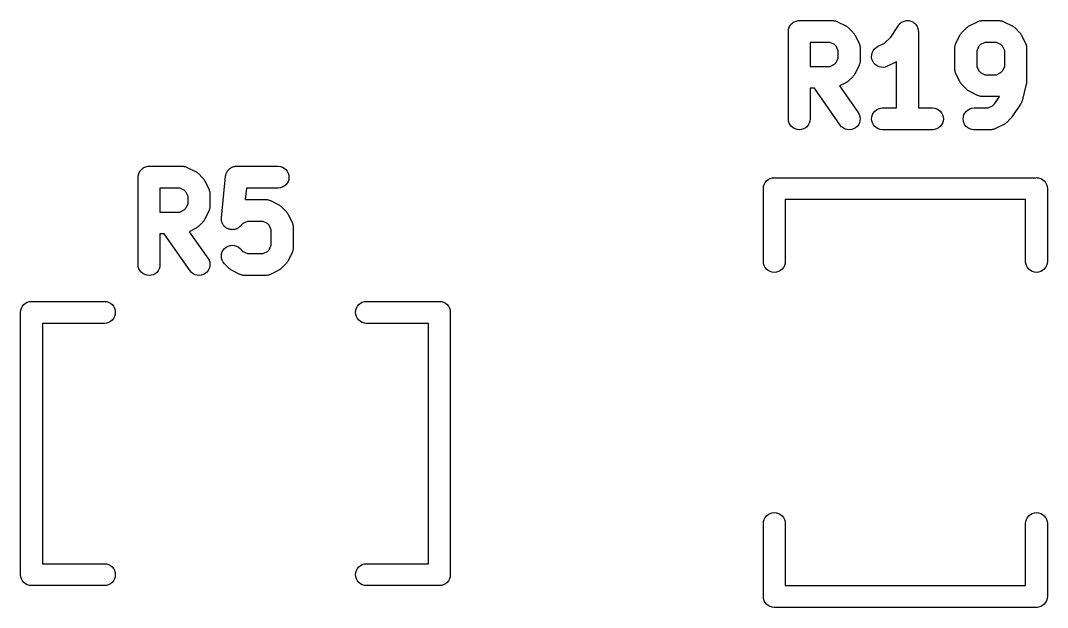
# Model space of a CAD drawing. Extents: x 2.95 to 6.9, y -5.52 to -1.96.
# Drawn here: x 5.7155 to 5.9931, y -2.9183 to -2.7597 of the extents above; entities that cross this region are included whole.
import ezdxf

# ---------------------------------------------------------------- set-up
doc = ezdxf.new("R2010")
doc.units = 0
doc.header["$MEASUREMENT"] = 0
doc.layers.add('BLACK', color=7, linetype='CONTINUOUS')

msp = doc.modelspace()

# ---------------------------------------------------------------- linework, layer by layer
at = {"layer": 'BLACK', "linetype": 'CONTINUOUS'}
for p, q in [((5.92315, -2.76204), (5.92324, -2.76178)), ((5.92324, -2.76178), (5.92332, -2.76151)), ((5.92332, -2.7615), (5.92333, -2.76149)), ((5.92332, -2.76151), (5.92332, -2.7615)), ((5.92333, -2.76149), (5.92346, -2.76125)), ((5.92346, -2.76125), (5.92359, -2.761)), ((5.92359, -2.761), (5.9236, -2.761)), ((5.9236, -2.76099), (5.92378, -2.76077)), ((5.9236, -2.761), (5.9236, -2.76099)), ((5.92378, -2.76077), (5.92396, -2.76056)), ((5.92396, -2.76056), (5.92397, -2.76055)), ((5.92397, -2.76055), (5.92419, -2.76037)), ((5.92397, -2.76055), (5.92397, -2.76055)), ((5.92419, -2.76037), (5.92441, -2.7602)), ((5.92441, -2.7602), (5.92442, -2.76019)), ((5.92442, -2.76018), (5.92467, -2.76006)), ((5.92442, -2.76019), (5.92442, -2.76018)), ((5.92467, -2.76006), (5.92492, -2.75992)), ((5.92492, -2.75992), (5.92493, -2.75992)), ((5.92493, -2.75992), (5.9252, -2.75984)), ((5.92493, -2.75992), (5.92493, -2.75992)), ((5.9252, -2.75984), (5.92547, -2.75976)), ((5.92547, -2.75976), (5.92548, -2.75976)), ((5.92548, -2.75976), (5.92549, -2.75975)), ((5.92549, -2.75975), (5.92576, -2.75973)), ((5.92576, -2.75973), (5.92604, -2.7597)), ((5.92604, -2.7597), (5.93504, -2.7597)), ((5.93504, -2.7597), (5.93508, -2.7597)), ((5.93508, -2.7597), (5.93517, -2.75971)), ((5.93517, -2.75971), (5.93525, -2.75971)), ((5.93525, -2.75971), (5.93545, -2.75974)), ((5.93545, -2.75974), (5.93565, -2.75977)), ((5.93565, -2.75977), (5.93574, -2.75979)), ((5.93574, -2.75979), (5.93582, -2.75981)), ((5.93582, -2.75981), (5.93601, -2.75988)), ((5.93601, -2.75988), (5.9362, -2.75994)), ((5.9362, -2.75994), (5.93628, -2.75998)), ((5.93628, -2.75998), (5.93636, -2.76001)), ((5.93636, -2.76001), (5.93861, -2.76114)), ((5.93861, -2.76114), (5.93865, -2.76116)), ((5.93865, -2.76116), (5.93879, -2.76125)), ((5.93879, -2.76125), (5.93893, -2.76133)), ((5.93893, -2.76133), (5.93903, -2.7614)), ((5.93903, -2.7614), (5.93913, -2.76147)), ((5.93913, -2.76147), (5.93925, -2.76159)), ((5.93925, -2.76159), (5.93938, -2.76169)), ((5.93938, -2.76169), (5.9405, -2.76282)), ((5.95074, -2.76415), (5.95283, -2.76102)), ((5.95283, -2.76102), (5.95285, -2.76099)), ((5.95285, -2.76098), (5.95303, -2.76077)), ((5.95285, -2.76099), (5.95285, -2.76098)), ((5.95285, -2.76099), (5.95285, -2.76099)), ((5.95285, -2.76099), (5.95285, -2.76099)), ((5.95303, -2.76077), (5.95322, -2.76055)), ((5.95322, -2.76054), (5.95345, -2.76036)), ((5.95322, -2.76055), (5.95322, -2.76054)), ((5.95322, -2.76054), (5.95322, -2.76054)), ((5.95345, -2.76036), (5.95367, -2.76018)), ((5.95367, -2.76018), (5.95394, -2.76004)), ((5.95367, -2.76018), (5.95367, -2.76018)), ((5.95367, -2.76018), (5.95367, -2.76018)), ((5.95394, -2.76004), (5.95418, -2.75992)), ((5.95418, -2.75992), (5.95447, -2.75983)), ((5.95418, -2.75992), (5.95418, -2.75992)), ((5.95418, -2.75992), (5.95418, -2.75992)), ((5.95447, -2.75983), (5.95473, -2.75975)), ((5.95473, -2.75975), (5.95474, -2.75975)), ((5.95474, -2.75975), (5.95502, -2.75973)), ((5.95474, -2.75975), (5.95474, -2.75975)), ((5.95502, -2.75973), (5.95531, -2.7597)), ((5.95531, -2.7597), (5.95531, -2.7597)), ((5.95531, -2.7597), (5.95561, -2.75973)), ((5.95531, -2.7597), (5.95531, -2.7597)), ((5.95561, -2.75973), (5.95588, -2.75976)), ((5.95588, -2.75976), (5.95588, -2.75976)), ((5.95588, -2.75976), (5.95589, -2.75976)), ((5.95589, -2.75976), (5.95618, -2.75985)), ((5.95618, -2.75985), (5.95643, -2.75993)), ((5.95643, -2.75993), (5.95643, -2.75993)), ((5.95643, -2.75993), (5.95644, -2.75993)), ((5.95644, -2.75993), (5.9567, -2.76008)), ((5.9567, -2.76008), (5.95694, -2.76021)), ((5.95694, -2.76021), (5.95694, -2.76021)), ((5.95694, -2.76021), (5.95694, -2.76021)), ((5.95694, -2.76021), (5.95717, -2.7604)), ((5.95717, -2.7604), (5.95738, -2.76057)), ((5.95738, -2.76057), (5.95738, -2.76058)), ((5.95738, -2.76058), (5.95739, -2.76058)), ((5.95739, -2.76058), (5.95757, -2.76081)), ((5.95757, -2.76081), (5.95775, -2.76102)), ((5.95775, -2.76102), (5.95775, -2.76102)), ((5.95775, -2.76102), (5.95775, -2.76102)), ((5.95775, -2.76102), (5.95789, -2.76129)), ((5.95789, -2.76129), (5.95802, -2.76153)), ((5.95802, -2.76153), (5.95802, -2.76153)), ((5.95802, -2.76153), (5.95802, -2.76153)), ((5.95802, -2.76153), (5.9581, -2.76181)), ((5.9581, -2.76181), (5.95818, -2.76208)), ((5.97007, -2.76282), (5.9712, -2.76169)), ((5.9712, -2.76169), (5.97123, -2.76166)), ((5.97123, -2.76166), (5.97136, -2.76156)), ((5.97136, -2.76156), (5.97148, -2.76145)), ((5.97148, -2.76145), (5.97158, -2.76138)), ((5.97158, -2.76138), (5.97168, -2.7613)), ((5.97168, -2.7613), (5.97182, -2.76123)), ((5.97182, -2.76123), (5.97196, -2.76114)), ((5.97196, -2.76114), (5.97421, -2.76001)), ((5.97421, -2.76001), (5.97425, -2.76)), ((5.97425, -2.76), (5.97433, -2.75997)), ((5.97433, -2.75997), (5.97441, -2.75992)), ((5.97441, -2.75992), (5.9746, -2.75987)), ((5.9746, -2.75987), (5.97479, -2.7598)), ((5.97479, -2.7598), (5.97488, -2.75978)), ((5.97488, -2.75978), (5.97496, -2.75976)), ((5.97496, -2.75976), (5.97516, -2.75974)), ((5.97516, -2.75974), (5.97536, -2.75971)), ((5.97536, -2.75971), (5.97545, -2.75971)), ((5.97545, -2.75971), (5.97553, -2.7597)), ((5.97553, -2.7597), (5.98003, -2.7597)), ((5.98003, -2.7597), (5.98007, -2.7597)), ((5.98007, -2.7597), (5.98016, -2.75971)), ((5.98016, -2.75971), (5.98025, -2.75971)), ((5.98025, -2.75971), (5.98045, -2.75974)), ((5.98045, -2.75974), (5.98065, -2.75977)), ((5.98065, -2.75977), (5.98073, -2.75979)), ((5.98073, -2.75979), (5.98082, -2.75981)), ((5.98082, -2.75981), (5.981, -2.75988)), ((5.981, -2.75988), (5.9812, -2.75994)), ((5.9812, -2.75994), (5.98127, -2.75998)), ((5.98127, -2.75998), (5.98135, -2.76001)), ((5.98135, -2.76001), (5.9836, -2.76114)), ((5.9836, -2.76114), (5.98364, -2.76116)), ((5.98364, -2.76116), (5.98378, -2.76125)), ((5.98378, -2.76125), (5.98393, -2.76133)), ((5.98393, -2.76133), (5.98402, -2.7614)), ((5.98402, -2.7614), (5.98412, -2.76147)), ((5.98412, -2.76147), (5.98424, -2.76159)), ((5.98424, -2.76159), (5.98437, -2.76169)), ((5.98437, -2.76169), (5.9855, -2.76282)), ((5.92309, -2.76261), (5.92312, -2.76234)), ((5.92309, -2.76263), (5.92309, -2.76261)), ((5.92309, -2.76265), (5.92309, -2.76263)), ((5.92309, -2.76263), (5.92309, -2.76263)), ((5.92309, -2.76263), (5.92309, -2.76263)), ((5.92309, -2.78628), (5.92309, -2.76265)), ((5.92312, -2.76234), (5.92315, -2.76206)), ((5.92315, -2.76205), (5.92315, -2.76204)), ((5.92315, -2.76206), (5.92315, -2.76205)), ((5.9405, -2.76282), (5.94053, -2.76285)), ((5.94053, -2.76285), (5.94063, -2.76298)), ((5.94063, -2.76298), (5.94075, -2.7631)), ((5.94075, -2.7631), (5.94081, -2.7632)), ((5.94081, -2.7632), (5.94089, -2.7633)), ((5.94089, -2.7633), (5.94097, -2.76344)), ((5.94097, -2.76344), (5.94105, -2.76358)), ((5.94105, -2.76358), (5.94218, -2.76583)), ((5.94904, -2.76585), (5.95074, -2.76415)), ((5.95818, -2.76208), (5.95818, -2.76208)), ((5.95818, -2.76208), (5.95818, -2.76209)), ((5.95818, -2.76209), (5.95821, -2.76237)), ((5.95821, -2.76237), (5.95824, -2.76265)), ((5.95824, -2.76265), (5.95824, -2.78332)), ((5.96839, -2.76583), (5.96952, -2.76358)), ((5.96952, -2.76358), (5.96954, -2.76355)), ((5.96954, -2.76355), (5.96963, -2.76341)), ((5.96963, -2.76341), (5.96971, -2.76326)), ((5.96971, -2.76326), (5.96978, -2.76317)), ((5.96978, -2.76317), (5.96985, -2.76306)), ((5.96985, -2.76306), (5.96997, -2.76294)), ((5.96997, -2.76294), (5.97007, -2.76282)), ((5.9855, -2.76282), (5.98553, -2.76285)), ((5.98553, -2.76285), (5.98563, -2.76298)), ((5.98563, -2.76298), (5.98574, -2.7631)), ((5.98574, -2.7631), (5.98581, -2.7632)), ((5.98581, -2.7632), (5.98588, -2.7633)), ((5.98588, -2.7633), (5.98596, -2.76344)), ((5.98596, -2.76344), (5.98605, -2.76358)), ((5.98605, -2.76358), (5.98717, -2.76583)), ((5.92899, -2.76561), (5.92899, -2.77208)), ((5.93434, -2.76561), (5.92899, -2.76561)), ((5.93554, -2.76621), (5.93434, -2.76561)), ((5.93599, -2.76665), (5.93554, -2.76621)), ((5.93659, -2.76785), (5.93599, -2.76665)), ((5.94218, -2.76583), (5.9422, -2.76587)), ((5.9422, -2.76587), (5.94223, -2.76595)), ((5.94223, -2.76595), (5.94227, -2.76603)), ((5.94227, -2.76603), (5.94233, -2.76622)), ((5.94233, -2.76622), (5.9424, -2.76641)), ((5.9424, -2.76641), (5.94241, -2.7665)), ((5.94241, -2.7665), (5.94244, -2.76658)), ((5.94244, -2.76658), (5.94245, -2.76678)), ((5.94245, -2.76678), (5.94249, -2.76698)), ((5.94249, -2.76698), (5.94248, -2.76707)), ((5.94248, -2.76707), (5.94249, -2.76715)), ((5.94249, -2.76715), (5.94249, -2.77053)), ((5.94598, -2.76793), (5.94631, -2.76747)), ((5.94631, -2.76747), (5.94673, -2.76707)), ((5.94673, -2.76707), (5.94722, -2.76676)), ((5.94722, -2.76676), (5.94904, -2.76585)), ((5.96808, -2.76711), (5.96809, -2.76703)), ((5.96808, -2.76715), (5.96808, -2.76711)), ((5.96808, -2.77278), (5.96808, -2.76715)), ((5.96809, -2.76694), (5.96812, -2.76674)), ((5.96809, -2.76703), (5.96809, -2.76694)), ((5.96812, -2.76674), (5.96815, -2.76654)), ((5.96815, -2.76654), (5.96817, -2.76646)), ((5.96817, -2.76646), (5.96819, -2.76637)), ((5.96819, -2.76637), (5.96826, -2.76618)), ((5.96826, -2.76618), (5.96832, -2.76599)), ((5.96832, -2.76599), (5.96836, -2.76591)), ((5.96836, -2.76591), (5.96839, -2.76583)), ((5.97459, -2.76665), (5.97399, -2.76785)), ((5.97503, -2.76621), (5.97459, -2.76665)), ((5.97623, -2.76561), (5.97503, -2.76621)), ((5.97934, -2.76561), (5.97623, -2.76561)), ((5.98053, -2.76621), (5.97934, -2.76561)), ((5.98098, -2.76665), (5.98053, -2.76621)), ((5.98158, -2.76785), (5.98098, -2.76665)), ((5.98717, -2.76583), (5.98719, -2.76587)), ((5.98719, -2.76587), (5.98722, -2.76595)), ((5.98722, -2.76595), (5.98726, -2.76603)), ((5.98726, -2.76603), (5.98732, -2.76622)), ((5.98732, -2.76622), (5.98739, -2.76641)), ((5.98739, -2.76641), (5.9874, -2.7665)), ((5.9874, -2.7665), (5.98743, -2.76658)), ((5.98743, -2.76658), (5.98745, -2.76678)), ((5.98745, -2.76678), (5.98748, -2.76698)), ((5.98748, -2.76698), (5.98748, -2.76707)), ((5.98748, -2.76707), (5.98749, -2.76715)), ((5.98749, -2.76715), (5.98749, -2.77615)), ((5.93599, -2.77103), (5.93659, -2.76983)), ((5.93659, -2.76983), (5.93659, -2.76785)), ((5.94559, -2.7696), (5.94561, -2.76902)), ((5.94569, -2.77017), (5.94559, -2.7696)), ((5.94561, -2.76902), (5.94574, -2.76846)), ((5.94589, -2.77071), (5.94569, -2.77017)), ((5.94574, -2.76846), (5.94598, -2.76793)), ((5.97399, -2.76785), (5.97399, -2.77208)), ((5.98158, -2.77208), (5.98158, -2.76785)), ((5.92899, -2.77208), (5.93434, -2.77208)), ((5.93434, -2.77208), (5.93554, -2.77148)), ((5.93554, -2.77148), (5.93599, -2.77103)), ((5.94218, -2.77185), (5.94105, -2.7741)), ((5.94221, -2.77177), (5.94218, -2.77185)), ((5.94225, -2.77169), (5.94221, -2.77177)), ((5.94231, -2.7715), (5.94225, -2.77169)), ((5.94239, -2.77131), (5.94231, -2.7715)), ((5.9424, -2.77123), (5.94239, -2.77131)), ((5.94243, -2.77114), (5.9424, -2.77123)), ((5.94245, -2.77094), (5.94243, -2.77114)), ((5.94248, -2.77074), (5.94245, -2.77094)), ((5.94249, -2.77057), (5.94248, -2.77066)), ((5.94248, -2.77066), (5.94248, -2.77074)), ((5.94249, -2.77053), (5.94249, -2.77057)), ((5.94619, -2.7712), (5.94589, -2.77071)), ((5.94658, -2.77162), (5.94619, -2.7712)), ((5.94705, -2.77195), (5.94658, -2.77162)), ((5.94757, -2.7722), (5.94705, -2.77195)), ((5.94814, -2.77233), (5.94757, -2.7722)), ((5.94871, -2.77235), (5.94814, -2.77233)), ((5.94928, -2.77226), (5.94871, -2.77235)), ((5.94982, -2.77206), (5.94928, -2.77226)), ((5.94986, -2.77204), (5.94982, -2.77206)), ((5.95211, -2.77092), (5.94986, -2.77204)), ((5.95225, -2.77083), (5.95211, -2.77092)), ((5.95233, -2.77079), (5.95225, -2.77083)), ((5.95233, -2.78332), (5.95233, -2.77079)), ((5.96809, -2.77286), (5.96808, -2.77278)), ((5.96809, -2.77295), (5.96809, -2.77286)), ((5.96812, -2.77315), (5.96809, -2.77295)), ((5.97399, -2.77208), (5.97459, -2.77328)), ((5.98098, -2.77328), (5.98158, -2.77208)), ((5.9405, -2.77487), (5.93938, -2.77599)), ((5.94061, -2.77474), (5.9405, -2.77487)), ((5.94072, -2.77462), (5.94061, -2.77474)), ((5.94079, -2.77452), (5.94072, -2.77462)), ((5.94087, -2.77442), (5.94079, -2.77452)), ((5.94095, -2.77427), (5.94087, -2.77442)), ((5.94104, -2.77414), (5.94095, -2.77427)), ((5.94105, -2.7741), (5.94104, -2.77414)), ((5.96814, -2.77335), (5.96812, -2.77315)), ((5.96816, -2.77344), (5.96814, -2.77335)), ((5.96818, -2.77352), (5.96816, -2.77344)), ((5.96825, -2.77371), (5.96818, -2.77352)), ((5.9683, -2.7739), (5.96825, -2.77371)), ((5.96835, -2.77398), (5.9683, -2.7739)), ((5.96838, -2.77406), (5.96835, -2.77398)), ((5.96839, -2.7741), (5.96838, -2.77406)), ((5.96952, -2.77635), (5.96839, -2.7741)), ((5.97459, -2.77328), (5.97503, -2.77373)), ((5.97503, -2.77373), (5.97623, -2.77433)), ((5.97623, -2.77433), (5.97934, -2.77433)), ((5.97934, -2.77433), (5.98053, -2.77373)), ((5.98053, -2.77373), (5.98098, -2.77328)), ((5.93013, -2.77798), (5.92899, -2.77798)), ((5.92899, -2.77798), (5.92899, -2.78628)), ((5.93712, -2.78797), (5.93013, -2.77798)), ((5.93861, -2.77654), (5.93692, -2.77739)), ((5.93692, -2.77739), (5.94196, -2.78458)), ((5.93875, -2.77646), (5.93861, -2.77654)), ((5.9389, -2.77638), (5.93875, -2.77646)), ((5.93899, -2.7763), (5.9389, -2.77638)), ((5.9391, -2.77624), (5.93899, -2.7763)), ((5.93922, -2.77612), (5.9391, -2.77624)), ((5.93935, -2.77602), (5.93922, -2.77612)), ((5.93938, -2.77599), (5.93935, -2.77602)), ((5.96961, -2.77649), (5.96952, -2.77635)), ((5.96968, -2.77664), (5.96961, -2.77649)), ((5.96976, -2.77673), (5.96968, -2.77664)), ((5.96983, -2.77684), (5.96976, -2.77673)), ((5.96994, -2.77696), (5.96983, -2.77684)), ((5.97004, -2.77709), (5.96994, -2.77696)), ((5.97007, -2.77712), (5.97004, -2.77709)), ((5.9712, -2.77824), (5.97007, -2.77712)), ((5.97132, -2.77835), (5.9712, -2.77824)), ((5.97144, -2.77846), (5.97132, -2.77835)), ((5.97155, -2.77853), (5.97144, -2.77846)), ((5.97164, -2.77861), (5.97155, -2.77853)), ((5.9874, -2.77687), (5.98627, -2.78137)), ((5.98741, -2.77682), (5.9874, -2.77687)), ((5.98742, -2.77677), (5.98741, -2.77682)), ((5.98745, -2.77653), (5.98742, -2.77677)), ((5.98748, -2.7763), (5.98745, -2.77653)), ((5.98749, -2.77619), (5.98748, -2.77625)), ((5.98748, -2.77625), (5.98748, -2.7763)), ((5.98749, -2.77615), (5.98749, -2.77619)), ((5.97179, -2.77869), (5.97164, -2.77861)), ((5.97193, -2.77878), (5.97179, -2.77869)), ((5.97196, -2.77879), (5.97193, -2.77878)), ((5.97421, -2.77992), (5.97196, -2.77879)), ((5.97429, -2.77995), (5.97421, -2.77992)), ((5.97437, -2.77999), (5.97429, -2.77995)), ((5.97456, -2.78005), (5.97437, -2.77999)), ((5.97475, -2.78013), (5.97456, -2.78005)), ((5.97484, -2.78014), (5.97475, -2.78013)), ((5.97492, -2.78017), (5.97484, -2.78014)), ((5.97512, -2.78019), (5.97492, -2.78017)), ((5.97532, -2.78022), (5.97512, -2.78019)), ((5.97541, -2.78022), (5.97532, -2.78022)), ((5.97549, -2.78023), (5.97541, -2.78022)), ((5.97553, -2.78023), (5.97549, -2.78023)), ((5.98003, -2.78023), (5.97553, -2.78023)), ((5.97886, -2.78215), (5.98015, -2.78022)), ((5.98012, -2.78022), (5.98003, -2.78023)), ((5.98015, -2.78022), (5.98012, -2.78022)), ((5.94646, -2.78418), (5.9469, -2.78382)), ((5.9469, -2.78382), (5.94741, -2.78355)), ((5.94741, -2.78355), (5.94796, -2.78338)), ((5.94796, -2.78338), (5.94854, -2.78332)), ((5.94854, -2.78332), (5.95233, -2.78332)), ((5.95824, -2.78332), (5.96204, -2.78332)), ((5.96204, -2.78332), (5.96208, -2.78332)), ((5.96208, -2.78332), (5.96265, -2.78339)), ((5.96265, -2.78339), (5.9632, -2.78356)), ((5.9632, -2.78356), (5.9637, -2.78384)), ((5.9637, -2.78384), (5.96415, -2.78421)), ((5.9712, -2.78418), (5.97165, -2.78382)), ((5.97165, -2.78382), (5.97216, -2.78355)), ((5.97216, -2.78355), (5.97271, -2.78338)), ((5.97271, -2.78338), (5.97328, -2.78332)), ((5.97328, -2.78332), (5.97709, -2.78332)), ((5.97709, -2.78332), (5.97828, -2.78273)), ((5.97828, -2.78273), (5.97886, -2.78215)), ((5.98587, -2.78229), (5.98362, -2.78566)), ((5.98596, -2.78212), (5.98587, -2.78229)), ((5.98606, -2.78195), (5.98596, -2.78212)), ((5.98609, -2.78186), (5.98606, -2.78195)), ((5.98614, -2.78178), (5.98609, -2.78186)), ((5.98619, -2.78159), (5.98614, -2.78178)), ((5.98626, -2.78141), (5.98619, -2.78159)), ((5.98627, -2.78137), (5.98626, -2.78141)), ((5.92314, -2.78685), (5.92309, -2.78628)), ((5.92331, -2.7874), (5.92314, -2.78685)), ((5.92893, -2.78689), (5.92875, -2.78744)), ((5.92899, -2.78632), (5.92893, -2.78689)), ((5.92899, -2.78628), (5.92899, -2.78632)), ((5.94196, -2.78458), (5.94198, -2.78462)), ((5.94198, -2.78462), (5.94226, -2.78512)), ((5.94226, -2.78512), (5.94243, -2.78567)), ((5.94244, -2.78682), (5.94228, -2.78737)), ((5.94243, -2.78567), (5.94249, -2.78625)), ((5.94249, -2.78625), (5.94244, -2.78682)), ((5.94558, -2.78626), (5.94565, -2.78568)), ((5.94564, -2.78683), (5.94558, -2.78626)), ((5.9458, -2.78738), (5.94564, -2.78683)), ((5.94565, -2.78568), (5.94582, -2.78513)), ((5.94582, -2.78513), (5.94609, -2.78463)), ((5.94609, -2.78463), (5.94646, -2.78418)), ((5.96415, -2.78421), (5.96451, -2.78466)), ((5.96451, -2.78466), (5.96477, -2.78517)), ((5.96493, -2.78687), (5.96476, -2.78742)), ((5.96477, -2.78517), (5.96494, -2.78572)), ((5.96499, -2.7863), (5.96493, -2.78687)), ((5.96494, -2.78572), (5.96499, -2.7863)), ((5.97033, -2.78626), (5.97039, -2.78568)), ((5.97038, -2.78683), (5.97033, -2.78626)), ((5.97055, -2.78738), (5.97038, -2.78683)), ((5.97039, -2.78568), (5.97056, -2.78513)), ((5.97056, -2.78513), (5.97084, -2.78463)), ((5.97084, -2.78463), (5.9712, -2.78418)), ((5.98325, -2.78611), (5.98212, -2.78724)), ((5.98342, -2.78591), (5.98325, -2.78611)), ((5.98359, -2.7857), (5.98342, -2.78591)), ((5.98361, -2.78567), (5.98359, -2.7857)), ((5.98362, -2.78566), (5.98361, -2.78567)), ((5.98361, -2.78567), (5.98361, -2.78567)), ((5.98361, -2.78567), (5.98361, -2.78567)), ((5.92358, -2.78791), (5.92331, -2.7874)), ((5.92395, -2.78836), (5.92358, -2.78791)), ((5.92439, -2.78872), (5.92395, -2.78836)), ((5.9249, -2.789), (5.92439, -2.78872)), ((5.92545, -2.78917), (5.9249, -2.789)), ((5.92602, -2.78923), (5.92545, -2.78917)), ((5.92659, -2.78918), (5.92602, -2.78923)), ((5.92715, -2.78901), (5.92659, -2.78918)), ((5.92766, -2.78875), (5.92715, -2.78901)), ((5.92811, -2.78839), (5.92766, -2.78875)), ((5.92848, -2.78794), (5.92811, -2.78839)), ((5.92875, -2.78744), (5.92848, -2.78794)), ((5.93749, -2.78841), (5.93712, -2.78797)), ((5.93795, -2.78876), (5.93749, -2.78841)), ((5.93846, -2.78903), (5.93795, -2.78876)), ((5.93902, -2.78918), (5.93846, -2.78903)), ((5.93959, -2.78923), (5.93902, -2.78918)), ((5.94016, -2.78916), (5.93959, -2.78923)), ((5.94071, -2.78899), (5.94016, -2.78916)), ((5.94122, -2.78871), (5.94071, -2.78899)), ((5.94166, -2.78834), (5.94122, -2.78871)), ((5.94201, -2.78789), (5.94166, -2.78834)), ((5.94228, -2.78737), (5.94201, -2.78789)), ((5.94607, -2.78789), (5.9458, -2.78738)), ((5.94643, -2.78834), (5.94607, -2.78789)), ((5.94687, -2.78871), (5.94643, -2.78834)), ((5.94737, -2.78899), (5.94687, -2.78871)), ((5.94792, -2.78916), (5.94737, -2.78899)), ((5.9485, -2.78923), (5.94792, -2.78916)), ((5.94854, -2.78923), (5.9485, -2.78923)), ((5.96204, -2.78923), (5.94854, -2.78923)), ((5.96261, -2.78917), (5.96204, -2.78923)), ((5.96316, -2.78901), (5.96261, -2.78917)), ((5.96367, -2.78874), (5.96316, -2.78901)), ((5.96412, -2.78837), (5.96367, -2.78874)), ((5.96448, -2.78793), (5.96412, -2.78837)), ((5.96476, -2.78742), (5.96448, -2.78793)), ((5.97081, -2.78789), (5.97055, -2.78738)), ((5.97117, -2.78834), (5.97081, -2.78789)), ((5.97162, -2.78871), (5.97117, -2.78834)), ((5.97212, -2.78899), (5.97162, -2.78871)), ((5.97267, -2.78916), (5.97212, -2.78899)), ((5.97324, -2.78923), (5.97267, -2.78916)), ((5.97328, -2.78923), (5.97324, -2.78923)), ((5.97778, -2.78923), (5.97328, -2.78923)), ((5.97787, -2.78922), (5.97778, -2.78923)), ((5.97796, -2.78922), (5.97787, -2.78922)), ((5.97816, -2.78919), (5.97796, -2.78922)), ((5.97836, -2.78917), (5.97816, -2.78919)), ((5.97844, -2.78915), (5.97836, -2.78917)), ((5.97853, -2.78913), (5.97844, -2.78915)), ((5.97872, -2.78906), (5.97853, -2.78913)), ((5.97891, -2.78901), (5.97872, -2.78906)), ((5.97899, -2.78897), (5.97891, -2.78901)), ((5.97907, -2.78894), (5.97899, -2.78897)), ((5.9791, -2.78892), (5.97907, -2.78894)), ((5.98135, -2.78779), (5.9791, -2.78892)), ((5.98149, -2.7877), (5.98135, -2.78779)), ((5.98164, -2.78763), (5.98149, -2.7877)), ((5.98174, -2.78755), (5.98164, -2.78763)), ((5.98184, -2.78749), (5.98174, -2.78755)), ((5.98196, -2.78737), (5.98184, -2.78749)), ((5.98209, -2.78727), (5.98196, -2.78737)), ((5.98212, -2.78724), (5.98209, -2.78727)), ((5.74757, -2.80086), (5.7477, -2.80062)), ((5.7477, -2.80062), (5.74783, -2.80037)), ((5.74783, -2.80037), (5.74784, -2.80037)), ((5.74784, -2.80036), (5.74802, -2.80014)), ((5.74784, -2.80037), (5.74784, -2.80036)), ((5.74802, -2.80014), (5.7482, -2.79993)), ((5.7482, -2.79993), (5.74821, -2.79992)), ((5.74821, -2.79992), (5.74822, -2.79992)), ((5.74822, -2.79992), (5.74843, -2.79974)), ((5.74843, -2.79974), (5.74865, -2.79957)), ((5.74865, -2.79957), (5.74866, -2.79956)), ((5.74866, -2.79955), (5.74891, -2.79943)), ((5.74866, -2.79956), (5.74866, -2.79955)), ((5.74891, -2.79943), (5.74916, -2.79929)), ((5.74916, -2.79929), (5.74917, -2.79929)), ((5.74917, -2.79929), (5.74918, -2.79929)), ((5.74918, -2.79929), (5.74944, -2.79921)), ((5.74944, -2.79921), (5.74971, -2.79913)), ((5.74971, -2.79913), (5.74972, -2.79913)), ((5.74972, -2.79913), (5.74973, -2.79912)), ((5.74973, -2.79912), (5.75, -2.7991)), ((5.75, -2.7991), (5.75028, -2.79907)), ((5.75028, -2.79907), (5.75928, -2.79907)), ((5.75928, -2.79907), (5.75932, -2.79907)), ((5.75932, -2.79907), (5.75941, -2.79908)), ((5.75941, -2.79908), (5.75949, -2.79908)), ((5.75949, -2.79908), (5.75969, -2.79911)), ((5.75969, -2.79911), (5.75989, -2.79914)), ((5.75989, -2.79914), (5.75998, -2.79916)), ((5.75998, -2.79916), (5.76006, -2.79918)), ((5.76006, -2.79918), (5.76025, -2.79925)), ((5.76025, -2.79925), (5.76044, -2.79931)), ((5.76044, -2.79931), (5.76052, -2.79935)), ((5.76052, -2.79935), (5.7606, -2.79938)), ((5.7606, -2.79938), (5.76285, -2.80051)), ((5.76285, -2.80051), (5.76289, -2.80053)), ((5.76289, -2.80053), (5.76303, -2.80062)), ((5.76303, -2.80062), (5.76317, -2.8007)), ((5.76317, -2.8007), (5.76327, -2.80077)), ((5.76327, -2.80077), (5.76337, -2.80084)), ((5.77118, -2.80088), (5.77126, -2.80074)), ((5.77126, -2.80074), (5.77132, -2.8006)), ((5.77132, -2.8006), (5.77139, -2.80049)), ((5.77139, -2.80049), (5.77146, -2.80037)), ((5.77146, -2.80037), (5.77156, -2.80025)), ((5.77156, -2.80025), (5.77164, -2.80012)), ((5.77164, -2.80012), (5.77174, -2.80003)), ((5.77174, -2.80003), (5.77182, -2.79993)), ((5.77182, -2.79993), (5.77194, -2.79983)), ((5.77194, -2.79983), (5.77206, -2.79972)), ((5.77206, -2.79972), (5.77217, -2.79965)), ((5.77217, -2.79965), (5.77227, -2.79957)), ((5.77227, -2.79957), (5.77241, -2.79949)), ((5.77241, -2.79949), (5.77254, -2.79941)), ((5.77254, -2.79941), (5.77266, -2.79936)), ((5.77266, -2.79936), (5.77278, -2.79929)), ((5.77278, -2.79929), (5.77293, -2.79925)), ((5.77293, -2.79925), (5.77308, -2.79919)), ((5.77308, -2.79919), (5.7732, -2.79917)), ((5.7732, -2.79917), (5.77333, -2.79913)), ((5.77333, -2.79913), (5.77349, -2.79911)), ((5.77349, -2.79911), (5.77364, -2.79908)), ((5.77364, -2.79908), (5.77377, -2.79908)), ((5.77377, -2.79908), (5.7739, -2.79907)), ((5.7739, -2.79907), (5.78515, -2.79907)), ((5.78515, -2.79907), (5.78519, -2.79907)), ((5.78519, -2.79907), (5.78577, -2.79914)), ((5.78577, -2.79914), (5.78632, -2.79931)), ((5.78632, -2.79931), (5.78682, -2.79959)), ((5.78682, -2.79959), (5.78726, -2.79996)), ((5.78726, -2.79996), (5.78762, -2.80041)), ((5.78762, -2.80041), (5.78789, -2.80092)), ((5.74733, -2.80198), (5.74736, -2.80171)), ((5.74733, -2.802), (5.74733, -2.80198)), ((5.74733, -2.80202), (5.74733, -2.802)), ((5.74733, -2.802), (5.74733, -2.802)), ((5.74733, -2.802), (5.74733, -2.802)), ((5.74733, -2.82565), (5.74733, -2.80202)), ((5.74736, -2.80171), (5.74739, -2.80143)), ((5.74739, -2.80141), (5.74748, -2.80115)), ((5.74739, -2.80142), (5.74739, -2.80141)), ((5.74739, -2.80143), (5.74739, -2.80142)), ((5.74748, -2.80115), (5.74756, -2.80088)), ((5.74756, -2.80087), (5.74757, -2.80086)), ((5.74756, -2.80088), (5.74756, -2.80087)), ((5.76337, -2.80084), (5.76349, -2.80096)), ((5.76349, -2.80096), (5.76362, -2.80106)), ((5.76362, -2.80106), (5.76474, -2.80219)), ((5.76474, -2.80219), (5.76477, -2.80222)), ((5.76477, -2.80222), (5.76487, -2.80235)), ((5.76487, -2.80235), (5.76499, -2.80247)), ((5.76499, -2.80247), (5.76505, -2.80257)), ((5.76505, -2.80257), (5.76513, -2.80267)), ((5.76513, -2.80267), (5.76521, -2.80281)), ((5.76521, -2.80281), (5.7653, -2.80295)), ((5.7653, -2.80295), (5.76642, -2.8052)), ((5.76984, -2.81298), (5.77097, -2.80173)), ((5.77097, -2.80169), (5.771, -2.80156)), ((5.77097, -2.80173), (5.77097, -2.80169)), ((5.771, -2.80156), (5.77101, -2.80143)), ((5.77101, -2.80143), (5.77106, -2.80128)), ((5.77106, -2.80128), (5.77109, -2.80113)), ((5.77109, -2.80113), (5.77114, -2.80101)), ((5.77114, -2.80101), (5.77118, -2.80088)), ((5.78787, -2.80317), (5.7876, -2.80368)), ((5.78804, -2.80262), (5.78787, -2.80317)), ((5.78789, -2.80092), (5.78805, -2.80147)), ((5.7881, -2.80205), (5.78804, -2.80262)), ((5.78805, -2.80147), (5.7881, -2.80205)), ((5.91655, -2.80398), (5.91682, -2.80347)), ((5.91682, -2.80347), (5.91719, -2.80302)), ((5.91719, -2.80302), (5.91764, -2.80265)), ((5.91764, -2.80265), (5.91816, -2.80238)), ((5.91816, -2.80238), (5.91871, -2.80221)), ((5.91871, -2.80221), (5.91915, -2.80217)), ((5.91915, -2.80217), (5.91929, -2.80215)), ((5.91929, -2.80215), (5.91944, -2.80217)), ((5.91944, -2.80217), (5.99001, -2.80217)), ((5.99001, -2.80217), (5.99016, -2.80215)), ((5.99016, -2.80215), (5.9903, -2.80217)), ((5.9903, -2.80217), (5.99074, -2.80221)), ((5.99074, -2.80221), (5.99129, -2.80238)), ((5.99129, -2.80238), (5.99181, -2.80265)), ((5.99181, -2.80265), (5.99226, -2.80302)), ((5.99226, -2.80302), (5.99262, -2.80347)), ((5.99262, -2.80347), (5.9929, -2.80398)), ((5.75323, -2.80498), (5.75323, -2.81145)), ((5.75858, -2.80498), (5.75323, -2.80498)), ((5.75978, -2.80558), (5.75858, -2.80498)), ((5.76023, -2.80602), (5.75978, -2.80558)), ((5.76083, -2.80722), (5.76023, -2.80602)), ((5.76642, -2.8052), (5.76644, -2.80524)), ((5.76644, -2.80524), (5.76647, -2.80532)), ((5.76647, -2.80532), (5.76651, -2.8054)), ((5.76651, -2.8054), (5.76657, -2.80559)), ((5.76657, -2.80559), (5.76664, -2.80578)), ((5.76664, -2.80578), (5.76665, -2.80587)), ((5.76665, -2.80587), (5.76668, -2.80595)), ((5.76668, -2.80595), (5.7667, -2.80615)), ((5.7667, -2.80615), (5.76673, -2.80635)), ((5.77658, -2.80498), (5.77627, -2.80807)), ((5.78515, -2.80498), (5.77658, -2.80498)), ((5.78573, -2.80492), (5.78515, -2.80498)), ((5.78628, -2.80475), (5.78573, -2.80492)), ((5.78679, -2.80448), (5.78628, -2.80475)), ((5.78723, -2.80412), (5.78679, -2.80448)), ((5.7876, -2.80368), (5.78723, -2.80412)), ((5.91632, -2.80512), (5.91638, -2.80454)), ((5.91634, -2.80526), (5.91632, -2.80512)), ((5.91634, -2.82495), (5.91634, -2.80526)), ((5.91638, -2.80454), (5.91655, -2.80398)), ((5.9929, -2.80398), (5.99307, -2.80454)), ((5.99307, -2.80454), (5.99312, -2.80512)), ((5.99312, -2.80512), (5.99311, -2.80526)), ((5.99311, -2.80526), (5.99311, -2.82495)), ((5.76083, -2.8092), (5.76083, -2.80722)), ((5.76673, -2.80635), (5.76672, -2.80644)), ((5.76672, -2.80644), (5.76673, -2.80652)), ((5.76673, -2.80652), (5.76673, -2.8099)), ((5.77627, -2.80807), (5.78178, -2.80807)), ((5.78178, -2.80807), (5.78182, -2.80807)), ((5.78182, -2.80807), (5.7819, -2.80808)), ((5.7819, -2.80808), (5.78199, -2.80808)), ((5.78199, -2.80808), (5.78219, -2.80811)), ((5.78219, -2.80811), (5.78239, -2.80814)), ((5.78239, -2.80814), (5.78247, -2.80816)), ((5.78247, -2.80816), (5.78256, -2.80818)), ((5.78256, -2.80818), (5.78275, -2.80825)), ((5.78275, -2.80825), (5.78294, -2.80831)), ((5.78294, -2.80831), (5.78302, -2.80835)), ((5.78302, -2.80835), (5.7831, -2.80838)), ((5.7831, -2.80838), (5.78535, -2.80951)), ((5.9872, -2.80807), (5.92224, -2.80807)), ((5.92224, -2.80807), (5.92224, -2.82495)), ((5.9872, -2.82495), (5.9872, -2.80807)), ((5.75323, -2.81145), (5.75858, -2.81145)), ((5.75858, -2.81145), (5.75978, -2.81085)), ((5.75978, -2.81085), (5.76023, -2.8104)), ((5.76023, -2.8104), (5.76083, -2.8092)), ((5.76642, -2.81122), (5.7653, -2.81347)), ((5.76645, -2.81114), (5.76642, -2.81122)), ((5.76649, -2.81106), (5.76645, -2.81114)), ((5.76655, -2.81087), (5.76649, -2.81106)), ((5.76663, -2.81068), (5.76655, -2.81087)), ((5.76664, -2.8106), (5.76663, -2.81068)), ((5.76667, -2.81051), (5.76664, -2.8106)), ((5.76669, -2.81031), (5.76667, -2.81051)), ((5.76672, -2.81011), (5.76669, -2.81031)), ((5.76673, -2.80994), (5.76672, -2.81003)), ((5.76672, -2.81003), (5.76672, -2.81011)), ((5.76673, -2.8099), (5.76673, -2.80994)), ((5.78535, -2.80951), (5.78538, -2.80953)), ((5.78538, -2.80953), (5.78552, -2.80962)), ((5.78552, -2.80962), (5.78567, -2.80969)), ((5.78567, -2.80969), (5.78576, -2.80977)), ((5.78576, -2.80977), (5.78587, -2.80984)), ((5.78587, -2.80984), (5.78599, -2.80996)), ((5.78599, -2.80996), (5.78611, -2.81006)), ((5.78611, -2.81006), (5.78724, -2.81119)), ((5.78724, -2.81119), (5.78727, -2.81121)), ((5.78727, -2.81121), (5.78737, -2.81134)), ((5.78737, -2.81134), (5.78749, -2.81146)), ((5.78749, -2.81146), (5.78755, -2.81157)), ((5.78755, -2.81157), (5.78763, -2.81167)), ((5.78763, -2.81167), (5.7877, -2.81181)), ((5.7877, -2.81181), (5.78779, -2.81195)), ((5.76474, -2.81424), (5.76362, -2.81536)), ((5.76485, -2.81411), (5.76474, -2.81424)), ((5.76496, -2.81399), (5.76485, -2.81411)), ((5.76503, -2.81389), (5.76496, -2.81399)), ((5.76511, -2.81379), (5.76503, -2.81389)), ((5.76519, -2.81364), (5.76511, -2.81379)), ((5.76528, -2.81351), (5.76519, -2.81364)), ((5.7653, -2.81347), (5.76528, -2.81351)), ((5.76983, -2.81326), (5.76984, -2.81312)), ((5.76984, -2.81341), (5.76983, -2.81326)), ((5.76984, -2.81312), (5.76984, -2.81298)), ((5.76984, -2.81356), (5.76984, -2.81341)), ((5.76987, -2.8137), (5.76984, -2.81356)), ((5.76988, -2.81384), (5.76987, -2.8137)), ((5.76992, -2.81398), (5.76988, -2.81384)), ((5.76995, -2.81412), (5.76992, -2.81398)), ((5.77, -2.81425), (5.76995, -2.81412)), ((5.77004, -2.81439), (5.77, -2.81425)), ((5.77011, -2.81452), (5.77004, -2.81439)), ((5.77017, -2.81465), (5.77011, -2.81452)), ((5.77025, -2.81477), (5.77017, -2.81465)), ((5.77565, -2.81458), (5.77487, -2.81536)), ((5.77685, -2.81398), (5.77565, -2.81458)), ((5.78108, -2.81398), (5.77685, -2.81398)), ((5.78228, -2.81458), (5.78108, -2.81398)), ((5.78273, -2.81502), (5.78228, -2.81458)), ((5.78779, -2.81195), (5.78892, -2.8142)), ((5.78892, -2.8142), (5.78894, -2.81424)), ((5.78894, -2.81424), (5.78897, -2.81432)), ((5.78897, -2.81432), (5.78901, -2.8144)), ((5.78901, -2.8144), (5.78906, -2.81459)), ((5.78906, -2.81459), (5.78913, -2.81478)), ((5.75437, -2.81735), (5.75323, -2.81735)), ((5.75323, -2.81735), (5.75323, -2.82565)), ((5.76136, -2.82734), (5.75437, -2.81735)), ((5.76285, -2.81591), (5.76116, -2.81676)), ((5.76116, -2.81676), (5.7662, -2.82395)), ((5.76299, -2.81583), (5.76285, -2.81591)), ((5.76314, -2.81575), (5.76299, -2.81583)), ((5.76323, -2.81567), (5.76314, -2.81575)), ((5.76334, -2.81561), (5.76323, -2.81567)), ((5.76346, -2.81549), (5.76334, -2.81561)), ((5.76359, -2.81539), (5.76346, -2.81549)), ((5.76362, -2.81536), (5.76359, -2.81539)), ((5.77031, -2.8149), (5.77025, -2.81477)), ((5.77041, -2.81501), (5.77031, -2.8149)), ((5.77049, -2.81514), (5.77041, -2.81501)), ((5.77059, -2.81524), (5.77049, -2.81514)), ((5.77068, -2.81535), (5.77059, -2.81524)), ((5.77079, -2.81544), (5.77068, -2.81535)), ((5.77089, -2.81554), (5.77079, -2.81544)), ((5.77101, -2.81562), (5.77089, -2.81554)), ((5.77112, -2.81572), (5.77101, -2.81562)), ((5.77125, -2.81579), (5.77112, -2.81572)), ((5.77137, -2.81587), (5.77125, -2.81579)), ((5.7715, -2.81592), (5.77137, -2.81587)), ((5.77162, -2.81599), (5.7715, -2.81592)), ((5.77176, -2.81604), (5.77162, -2.81599)), ((5.7719, -2.81609), (5.77176, -2.81604)), ((5.77204, -2.81612), (5.7719, -2.81609)), ((5.77217, -2.81616), (5.77204, -2.81612)), ((5.77232, -2.81618), (5.77217, -2.81616)), ((5.77246, -2.81621), (5.77232, -2.81618)), ((5.77261, -2.81621), (5.77246, -2.81621)), ((5.77275, -2.81623), (5.77261, -2.81621)), ((5.77289, -2.81621), (5.77275, -2.81623)), ((5.77304, -2.81621), (5.77289, -2.81621)), ((5.77318, -2.81619), (5.77304, -2.81621)), ((5.77332, -2.81618), (5.77318, -2.81619)), ((5.77346, -2.81613), (5.77332, -2.81618)), ((5.77361, -2.81611), (5.77346, -2.81613)), ((5.77374, -2.81605), (5.77361, -2.81611)), ((5.77387, -2.81601), (5.77374, -2.81605)), ((5.77401, -2.81595), (5.77387, -2.81601)), ((5.77414, -2.81589), (5.77401, -2.81595)), ((5.77426, -2.81582), (5.77414, -2.81589)), ((5.77439, -2.81575), (5.77426, -2.81582)), ((5.7745, -2.81566), (5.77439, -2.81575)), ((5.77462, -2.81558), (5.7745, -2.81566)), ((5.77473, -2.81548), (5.77462, -2.81558)), ((5.77484, -2.81539), (5.77473, -2.81548)), ((5.77487, -2.81536), (5.77484, -2.81539)), ((5.78332, -2.81622), (5.78273, -2.81502)), ((5.78332, -2.82045), (5.78332, -2.81622)), ((5.78913, -2.81478), (5.78915, -2.81487)), ((5.78915, -2.81487), (5.78917, -2.81495)), ((5.78917, -2.81495), (5.78919, -2.81515)), ((5.78919, -2.81515), (5.78922, -2.81535)), ((5.78922, -2.81535), (5.78922, -2.81544)), ((5.78922, -2.81544), (5.78923, -2.81552)), ((5.78923, -2.81552), (5.78923, -2.82115)), ((5.76983, -2.82337), (5.76989, -2.82279)), ((5.76989, -2.82279), (5.77006, -2.82224)), ((5.77006, -2.82224), (5.77034, -2.82174)), ((5.77034, -2.82174), (5.77071, -2.82129)), ((5.77071, -2.82129), (5.77115, -2.82093)), ((5.77115, -2.82093), (5.77166, -2.82066)), ((5.77166, -2.82066), (5.77222, -2.8205)), ((5.77222, -2.8205), (5.77279, -2.82044)), ((5.77279, -2.82044), (5.77336, -2.8205)), ((5.77336, -2.8205), (5.77391, -2.82067)), ((5.77391, -2.82067), (5.77442, -2.82094)), ((5.77442, -2.82094), (5.77487, -2.82131)), ((5.77487, -2.82131), (5.77565, -2.8221)), ((5.77565, -2.8221), (5.77685, -2.82269)), ((5.77685, -2.82269), (5.78108, -2.82269)), ((5.78108, -2.82269), (5.78228, -2.8221)), ((5.78228, -2.8221), (5.78273, -2.82165)), ((5.78273, -2.82165), (5.78332, -2.82045)), ((5.78892, -2.82247), (5.78779, -2.82472)), ((5.78895, -2.82239), (5.78892, -2.82247)), ((5.78899, -2.82231), (5.78895, -2.82239)), ((5.78905, -2.82212), (5.78899, -2.82231)), ((5.78912, -2.82193), (5.78905, -2.82212)), ((5.78914, -2.82184), (5.78912, -2.82193)), ((5.78916, -2.82176), (5.78914, -2.82184)), ((5.78919, -2.82156), (5.78916, -2.82176)), ((5.78922, -2.82136), (5.78919, -2.82156)), ((5.78923, -2.82119), (5.78922, -2.82127)), ((5.78922, -2.82127), (5.78922, -2.82136)), ((5.78923, -2.82115), (5.78923, -2.82119)), ((5.74738, -2.82622), (5.74733, -2.82565)), ((5.75323, -2.82569), (5.75317, -2.82626)), ((5.75323, -2.82565), (5.75323, -2.82569)), ((5.7662, -2.82395), (5.76622, -2.82399)), ((5.76622, -2.82399), (5.7665, -2.82449)), ((5.7665, -2.82449), (5.76667, -2.82504)), ((5.76667, -2.82504), (5.76673, -2.82562)), ((5.76673, -2.82562), (5.76668, -2.82619)), ((5.76988, -2.82394), (5.76983, -2.82337)), ((5.77004, -2.82449), (5.76988, -2.82394)), ((5.7703, -2.82501), (5.77004, -2.82449)), ((5.77066, -2.82546), (5.7703, -2.82501)), ((5.77069, -2.82548), (5.77066, -2.82546)), ((5.77182, -2.82661), (5.77069, -2.82548)), ((5.78724, -2.82548), (5.78611, -2.82661)), ((5.78735, -2.82536), (5.78724, -2.82548)), ((5.78746, -2.82524), (5.78735, -2.82536)), ((5.78753, -2.82513), (5.78746, -2.82524)), ((5.78761, -2.82504), (5.78753, -2.82513)), ((5.78768, -2.82489), (5.78761, -2.82504)), ((5.78777, -2.82475), (5.78768, -2.82489)), ((5.78779, -2.82472), (5.78777, -2.82475)), ((5.91638, -2.82538), (5.91634, -2.82495)), ((5.91655, -2.82594), (5.91638, -2.82538)), ((5.9222, -2.82538), (5.92203, -2.82594)), ((5.92224, -2.82495), (5.9222, -2.82538)), ((5.98725, -2.82538), (5.9872, -2.82495)), ((5.98742, -2.82594), (5.98725, -2.82538)), ((5.99307, -2.82538), (5.9929, -2.82594)), ((5.99311, -2.82495), (5.99307, -2.82538)), ((5.74755, -2.82677), (5.74738, -2.82622)), ((5.74782, -2.82728), (5.74755, -2.82677)), ((5.74819, -2.82773), (5.74782, -2.82728)), ((5.74863, -2.82809), (5.74819, -2.82773)), ((5.74914, -2.82837), (5.74863, -2.82809)), ((5.74969, -2.82854), (5.74914, -2.82837)), ((5.75026, -2.8286), (5.74969, -2.82854)), ((5.75139, -2.82838), (5.75083, -2.82855)), ((5.7519, -2.82812), (5.75139, -2.82838)), ((5.75235, -2.82776), (5.7519, -2.82812)), ((5.75272, -2.82732), (5.75235, -2.82776)), ((5.753, -2.82681), (5.75272, -2.82732)), ((5.75317, -2.82626), (5.753, -2.82681)), ((5.76174, -2.82778), (5.76136, -2.82734)), ((5.76219, -2.82813), (5.76174, -2.82778)), ((5.7627, -2.8284), (5.76219, -2.82813)), ((5.76326, -2.82855), (5.7627, -2.8284)), ((5.7644, -2.82853), (5.76383, -2.8286)), ((5.76495, -2.82836), (5.7644, -2.82853)), ((5.76546, -2.82808), (5.76495, -2.82836)), ((5.7659, -2.82771), (5.76546, -2.82808)), ((5.76626, -2.82726), (5.7659, -2.82771)), ((5.76652, -2.82674), (5.76626, -2.82726)), ((5.76668, -2.82619), (5.76652, -2.82674)), ((5.77194, -2.82672), (5.77182, -2.82661)), ((5.77206, -2.82683), (5.77194, -2.82672)), ((5.77217, -2.8269), (5.77206, -2.82683)), ((5.77226, -2.82698), (5.77217, -2.8269)), ((5.77241, -2.82705), (5.77226, -2.82698)), ((5.77255, -2.82714), (5.77241, -2.82705)), ((5.77258, -2.82716), (5.77255, -2.82714)), ((5.77483, -2.82829), (5.77258, -2.82716)), ((5.77491, -2.82832), (5.77483, -2.82829)), ((5.77499, -2.82836), (5.77491, -2.82832)), ((5.77518, -2.82842), (5.77499, -2.82836)), ((5.77537, -2.82849), (5.77518, -2.82842)), ((5.77546, -2.82851), (5.77537, -2.82849)), ((5.77554, -2.82854), (5.77546, -2.82851)), ((5.77574, -2.82856), (5.77554, -2.82854)), ((5.78235, -2.82854), (5.78215, -2.82856)), ((5.78243, -2.82852), (5.78235, -2.82854)), ((5.78252, -2.8285), (5.78243, -2.82852)), ((5.78271, -2.82844), (5.78252, -2.8285)), ((5.7829, -2.82838), (5.78271, -2.82844)), ((5.78298, -2.82834), (5.7829, -2.82838)), ((5.78306, -2.82831), (5.78298, -2.82834)), ((5.7831, -2.82829), (5.78306, -2.82831)), ((5.78535, -2.82716), (5.7831, -2.82829)), ((5.78549, -2.82707), (5.78535, -2.82716)), ((5.78564, -2.827), (5.78549, -2.82707)), ((5.78573, -2.82692), (5.78564, -2.827)), ((5.78584, -2.82686), (5.78573, -2.82692)), ((5.78596, -2.82674), (5.78584, -2.82686)), ((5.78609, -2.82664), (5.78596, -2.82674)), ((5.78611, -2.82661), (5.78609, -2.82664)), ((5.91682, -2.82645), (5.91655, -2.82594)), ((5.91719, -2.8269), (5.91682, -2.82645)), ((5.91764, -2.82727), (5.91719, -2.8269)), ((5.91816, -2.82754), (5.91764, -2.82727)), ((5.91871, -2.82771), (5.91816, -2.82754)), ((5.91929, -2.82777), (5.91871, -2.82771)), ((5.91987, -2.82771), (5.91929, -2.82777)), ((5.92043, -2.82754), (5.91987, -2.82771)), ((5.92094, -2.82727), (5.92043, -2.82754)), ((5.92139, -2.8269), (5.92094, -2.82727)), ((5.92176, -2.82645), (5.92139, -2.8269)), ((5.92203, -2.82594), (5.92176, -2.82645)), ((5.98769, -2.82645), (5.98742, -2.82594)), ((5.98806, -2.8269), (5.98769, -2.82645)), ((5.98851, -2.82727), (5.98806, -2.8269)), ((5.98902, -2.82754), (5.98851, -2.82727)), ((5.98958, -2.82771), (5.98902, -2.82754)), ((5.99016, -2.82777), (5.98958, -2.82771)), ((5.99074, -2.82771), (5.99016, -2.82777)), ((5.99129, -2.82754), (5.99074, -2.82771)), ((5.99181, -2.82727), (5.99129, -2.82754)), ((5.99226, -2.8269), (5.99181, -2.82727)), ((5.99262, -2.82645), (5.99226, -2.8269)), ((5.9929, -2.82594), (5.99262, -2.82645)), ((5.75083, -2.82855), (5.75026, -2.8286)), ((5.76383, -2.8286), (5.76326, -2.82855)), ((5.77594, -2.82859), (5.77574, -2.82856)), ((5.77603, -2.82859), (5.77594, -2.82859)), ((5.77611, -2.8286), (5.77603, -2.82859)), ((5.77615, -2.8286), (5.77611, -2.8286)), ((5.78178, -2.8286), (5.77615, -2.8286)), ((5.78186, -2.82859), (5.78178, -2.8286)), ((5.78195, -2.82859), (5.78186, -2.82859)), ((5.78215, -2.82856), (5.78195, -2.82859)), ((5.71604, -2.83693), (5.71641, -2.83648)), ((5.71641, -2.83648), (5.71686, -2.83612)), ((5.71686, -2.83612), (5.71737, -2.83584)), ((5.71737, -2.83584), (5.71793, -2.83567)), ((5.71793, -2.83567), (5.71836, -2.83563)), ((5.71836, -2.83563), (5.7185, -2.83562)), ((5.7185, -2.83562), (5.71865, -2.83563)), ((5.71865, -2.83563), (5.73833, -2.83563)), ((5.73833, -2.83563), (5.73877, -2.83567)), ((5.73877, -2.83567), (5.73932, -2.83584)), ((5.73932, -2.83584), (5.73984, -2.83612)), ((5.73984, -2.83612), (5.74029, -2.83648)), ((5.74029, -2.83648), (5.74066, -2.83693)), ((5.80659, -2.83693), (5.80696, -2.83648)), ((5.80696, -2.83648), (5.80741, -2.83612)), ((5.80741, -2.83612), (5.80792, -2.83584)), ((5.80792, -2.83584), (5.80848, -2.83567)), ((5.80848, -2.83567), (5.80891, -2.83563)), ((5.80891, -2.83563), (5.8286, -2.83563)), ((5.8286, -2.83563), (5.82874, -2.83562)), ((5.82874, -2.83562), (5.82888, -2.83563)), ((5.82888, -2.83563), (5.82932, -2.83567)), ((5.82932, -2.83567), (5.82988, -2.83584)), ((5.82988, -2.83584), (5.83039, -2.83612)), ((5.83039, -2.83612), (5.83084, -2.83648)), ((5.83084, -2.83648), (5.83121, -2.83693)), ((5.71554, -2.83858), (5.71559, -2.838)), ((5.71555, -2.83873), (5.71554, -2.83858)), ((5.71555, -2.9093), (5.71555, -2.83873)), ((5.71559, -2.838), (5.71576, -2.83745)), ((5.71576, -2.83745), (5.71604, -2.83693)), ((5.74066, -2.83693), (5.74093, -2.83745)), ((5.74093, -2.83745), (5.7411, -2.838)), ((5.7411, -2.83916), (5.74093, -2.83972)), ((5.7411, -2.838), (5.74116, -2.83858)), ((5.74116, -2.83858), (5.7411, -2.83916)), ((5.80609, -2.83858), (5.80615, -2.838)), ((5.80615, -2.83916), (5.80609, -2.83858)), ((5.80615, -2.838), (5.80631, -2.83745)), ((5.80631, -2.83972), (5.80615, -2.83916)), ((5.80631, -2.83745), (5.80659, -2.83693)), ((5.83121, -2.83693), (5.83148, -2.83745)), ((5.83148, -2.83745), (5.83165, -2.838)), ((5.83165, -2.838), (5.83171, -2.83858)), ((5.83171, -2.83858), (5.83169, -2.83873)), ((5.83169, -2.83873), (5.83169, -2.9093)), ((5.73833, -2.84154), (5.72146, -2.84154)), ((5.72146, -2.84154), (5.72146, -2.9065)), ((5.73877, -2.84149), (5.73833, -2.84154)), ((5.73932, -2.84132), (5.73877, -2.84149)), ((5.73984, -2.84105), (5.73932, -2.84132)), ((5.74029, -2.84068), (5.73984, -2.84105)), ((5.74066, -2.84023), (5.74029, -2.84068)), ((5.74093, -2.83972), (5.74066, -2.84023)), ((5.80659, -2.84023), (5.80631, -2.83972)), ((5.80696, -2.84068), (5.80659, -2.84023)), ((5.80741, -2.84105), (5.80696, -2.84068)), ((5.80792, -2.84132), (5.80741, -2.84105)), ((5.80848, -2.84149), (5.80792, -2.84132)), ((5.80891, -2.84154), (5.80848, -2.84149)), ((5.82579, -2.84154), (5.80891, -2.84154)), ((5.82579, -2.9065), (5.82579, -2.84154)), ((5.91634, -2.89552), (5.91638, -2.89509)), ((5.91638, -2.89509), (5.91655, -2.89453)), ((5.91655, -2.89453), (5.91682, -2.89402)), ((5.91682, -2.89402), (5.91719, -2.89357)), ((5.91719, -2.89357), (5.91764, -2.8932)), ((5.91764, -2.8932), (5.91816, -2.89293)), ((5.91816, -2.89293), (5.91871, -2.89276)), ((5.91871, -2.89276), (5.91929, -2.8927)), ((5.91929, -2.8927), (5.91987, -2.89276)), ((5.91987, -2.89276), (5.92043, -2.89293)), ((5.92043, -2.89293), (5.92094, -2.8932)), ((5.92094, -2.8932), (5.92139, -2.89357)), ((5.92139, -2.89357), (5.92176, -2.89402)), ((5.92176, -2.89402), (5.92203, -2.89453)), ((5.92203, -2.89453), (5.9222, -2.89509)), ((5.9222, -2.89509), (5.92224, -2.89552)), ((5.9872, -2.89552), (5.98725, -2.89509)), ((5.98725, -2.89509), (5.98742, -2.89453)), ((5.98742, -2.89453), (5.98769, -2.89402)), ((5.98769, -2.89402), (5.98806, -2.89357)), ((5.98806, -2.89357), (5.98851, -2.8932)), ((5.98851, -2.8932), (5.98902, -2.89293)), ((5.98902, -2.89293), (5.98958, -2.89276)), ((5.98958, -2.89276), (5.99016, -2.8927)), ((5.99016, -2.8927), (5.99074, -2.89276)), ((5.99074, -2.89276), (5.99129, -2.89293)), ((5.99129, -2.89293), (5.99181, -2.8932)), ((5.99181, -2.8932), (5.99226, -2.89357)), ((5.99226, -2.89357), (5.99262, -2.89402)), ((5.99262, -2.89402), (5.9929, -2.89453)), ((5.9929, -2.89453), (5.99307, -2.89509)), ((5.99307, -2.89509), (5.99311, -2.89552)), ((5.91634, -2.91521), (5.91634, -2.89552)), ((5.92224, -2.89552), (5.92224, -2.9124)), ((5.9872, -2.9124), (5.9872, -2.89552)), ((5.99311, -2.89552), (5.99311, -2.91521)), ((5.72146, -2.9065), (5.73833, -2.9065)), ((5.73833, -2.9065), (5.73877, -2.90654)), ((5.73877, -2.90654), (5.73932, -2.90671)), ((5.73932, -2.90671), (5.73984, -2.90698)), ((5.73984, -2.90698), (5.74029, -2.90735)), ((5.74029, -2.90735), (5.74066, -2.9078)), ((5.74066, -2.9078), (5.74093, -2.90831)), ((5.74093, -2.90831), (5.7411, -2.90887)), ((5.7411, -2.90887), (5.74116, -2.90945)), ((5.80609, -2.90945), (5.80615, -2.90887)), ((5.80615, -2.90887), (5.80631, -2.90831)), ((5.80631, -2.90831), (5.80659, -2.9078)), ((5.80659, -2.9078), (5.80696, -2.90735)), ((5.80696, -2.90735), (5.80741, -2.90698)), ((5.80741, -2.90698), (5.80792, -2.90671)), ((5.80792, -2.90671), (5.80848, -2.90654)), ((5.80848, -2.90654), (5.80891, -2.9065)), ((5.80891, -2.9065), (5.82579, -2.9065)), ((5.71554, -2.90945), (5.71555, -2.9093)), ((5.71559, -2.91003), (5.71554, -2.90945)), ((5.71576, -2.91058), (5.71559, -2.91003)), ((5.71604, -2.9111), (5.71576, -2.91058)), ((5.71641, -2.91155), (5.71604, -2.9111)), ((5.71686, -2.91192), (5.71641, -2.91155)), ((5.74029, -2.91155), (5.73984, -2.91192)), ((5.74066, -2.9111), (5.74029, -2.91155)), ((5.74093, -2.91058), (5.74066, -2.9111)), ((5.7411, -2.91003), (5.74093, -2.91058)), ((5.74116, -2.90945), (5.7411, -2.91003)), ((5.80615, -2.91003), (5.80609, -2.90945)), ((5.80631, -2.91058), (5.80615, -2.91003)), ((5.80659, -2.9111), (5.80631, -2.91058)), ((5.80696, -2.91155), (5.80659, -2.9111)), ((5.80741, -2.91192), (5.80696, -2.91155)), ((5.83084, -2.91155), (5.83039, -2.91192)), ((5.83121, -2.9111), (5.83084, -2.91155)), ((5.83148, -2.91058), (5.83121, -2.9111)), ((5.83165, -2.91003), (5.83148, -2.91058)), ((5.83171, -2.90945), (5.83165, -2.91003)), ((5.83169, -2.9093), (5.83171, -2.90945)), ((5.71737, -2.91219), (5.71686, -2.91192)), ((5.71793, -2.91236), (5.71737, -2.91219)), ((5.71836, -2.9124), (5.71793, -2.91236)), ((5.7185, -2.91242), (5.71836, -2.9124)), ((5.71865, -2.9124), (5.7185, -2.91242)), ((5.73833, -2.9124), (5.71865, -2.9124)), ((5.73877, -2.91236), (5.73833, -2.9124)), ((5.73932, -2.91219), (5.73877, -2.91236)), ((5.73984, -2.91192), (5.73932, -2.91219)), ((5.80792, -2.91219), (5.80741, -2.91192)), ((5.80848, -2.91236), (5.80792, -2.91219)), ((5.80891, -2.9124), (5.80848, -2.91236)), ((5.8286, -2.9124), (5.80891, -2.9124)), ((5.82874, -2.91242), (5.8286, -2.9124)), ((5.82888, -2.9124), (5.82874, -2.91242)), ((5.82932, -2.91236), (5.82888, -2.9124)), ((5.82988, -2.91219), (5.82932, -2.91236)), ((5.83039, -2.91192), (5.82988, -2.91219)), ((5.92224, -2.9124), (5.9872, -2.9124)), ((5.91632, -2.91535), (5.91634, -2.91521)), ((5.91638, -2.91593), (5.91632, -2.91535)), ((5.91655, -2.91649), (5.91638, -2.91593)), ((5.91682, -2.917), (5.91655, -2.91649)), ((5.91719, -2.91745), (5.91682, -2.917)), ((5.99262, -2.917), (5.99226, -2.91745)), ((5.9929, -2.91649), (5.99262, -2.917)), ((5.99307, -2.91593), (5.9929, -2.91649)), ((5.99312, -2.91535), (5.99307, -2.91593)), ((5.99311, -2.91521), (5.99312, -2.91535)), ((5.91764, -2.91782), (5.91719, -2.91745)), ((5.91816, -2.9181), (5.91764, -2.91782)), ((5.91871, -2.91826), (5.91816, -2.9181)), ((5.91929, -2.91832), (5.91871, -2.91826)), ((5.91944, -2.91831), (5.91929, -2.91832)), ((5.99001, -2.91831), (5.91944, -2.91831)), ((5.99016, -2.91832), (5.99001, -2.91831)), ((5.9903, -2.91831), (5.99016, -2.91832)), ((5.99074, -2.91826), (5.9903, -2.91831)), ((5.99129, -2.9181), (5.99074, -2.91826)), ((5.99181, -2.91782), (5.99129, -2.9181)), ((5.99226, -2.91745), (5.99181, -2.91782))]:
    msp.add_line(p, q, dxfattribs=at)

doc.saveas('drawing.dxf')
